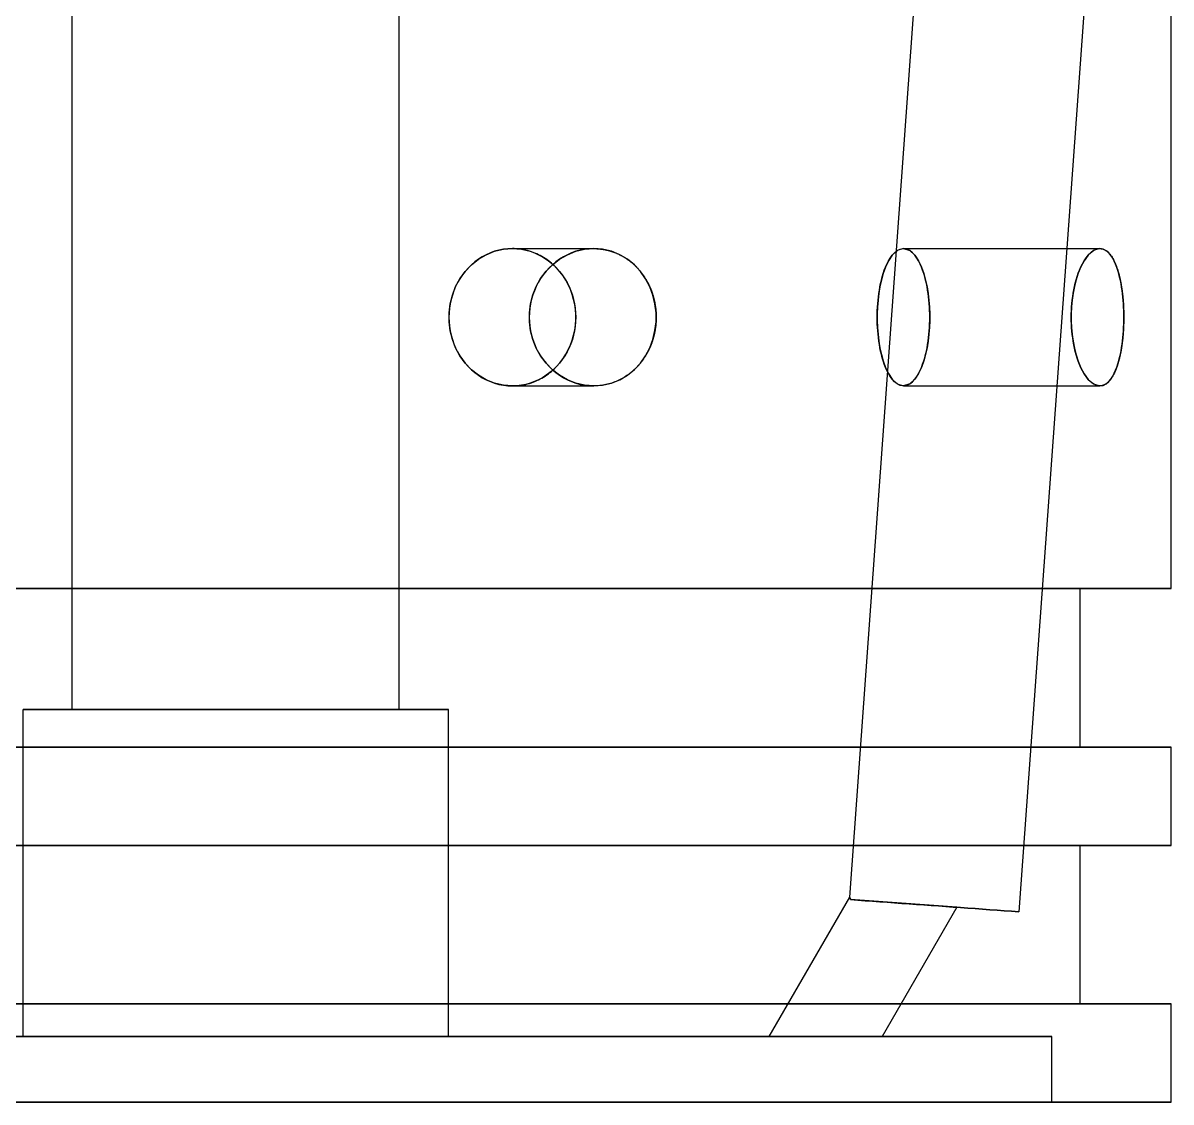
# Model space of a CAD drawing. Header units: millimetres. Extents: x 0 to 278, y -49 to 180.
# Drawn here: x 25.24 to 60.35, y 0 to 33 of the extents above; entities that cross this region are included whole.
import ezdxf

# ---------------------------------------------------------------- set-up
doc = ezdxf.new("R2010")
doc.units = ezdxf.units.MM
doc.layers.add('FRONT_HIDDEN', color=8, linetype='CONTINUOUS')
doc.layers.add('FRONT_VISIBLE', color=7, linetype='Continuous')

msp = doc.modelspace()

# ---------------------------------------------------------------- linework, layer by layer
at = {"layer": 'FRONT_HIDDEN'}
for points in [[(26.75, 12), (26.75, 66)], [(36.75, 12), (36.75, 66)], [(54.107, 56), (50.518, 6.269)], [(59.321, 56), (55.699, 5.818)], [(40.207, 26.1), (40.069, 26.095), (39.932, 26.079), (39.797, 26.052), (39.664, 26.016), (39.534, 25.969), (39.408, 25.913), (39.286, 25.848), (39.17, 25.774), (39.059, 25.692), (38.954, 25.603), (38.855, 25.506), (38.764, 25.403), (38.679, 25.294), (38.602, 25.179), (38.533, 25.06), (38.471, 24.937), (38.417, 24.81), (38.372, 24.679), (38.334, 24.547), (38.305, 24.412), (38.284, 24.275), (38.271, 24.138), (38.267, 24)], [(40.207, 21.9), (39.932, 21.921), (39.664, 21.984), (39.408, 22.087), (39.17, 22.226), (38.954, 22.397), (38.764, 22.597), (38.602, 22.821), (38.471, 23.063), (38.372, 23.321), (38.305, 23.588), (38.271, 23.862), (38.271, 24.138), (38.305, 24.412), (38.372, 24.679), (38.471, 24.937), (38.602, 25.179), (38.764, 25.403), (38.954, 25.603), (39.17, 25.774), (39.408, 25.913), (39.664, 26.016), (39.932, 26.079), (40.207, 26.1)], [(40.207, 26.1), (40.345, 26.095), (40.482, 26.079), (40.618, 26.052), (40.751, 26.016), (40.881, 25.969), (41.007, 25.913), (41.128, 25.848), (41.245, 25.774), (41.356, 25.692), (41.461, 25.603), (41.559, 25.506), (41.651, 25.403), (41.735, 25.294), (41.813, 25.179), (41.882, 25.06), (41.944, 24.937), (41.997, 24.81), (42.043, 24.679), (42.081, 24.547), (42.11, 24.412), (42.131, 24.275), (42.143, 24.138), (42.147, 24)], [(41.445, 25.617), (41.4, 25.656), (41.355, 25.693), (41.308, 25.729), (41.26, 25.764), (41.211, 25.797), (41.161, 25.829), (41.11, 25.859), (41.059, 25.887), (41.006, 25.914), (40.952, 25.939), (40.898, 25.962), (40.843, 25.984), (40.788, 26.004), (40.731, 26.022), (40.674, 26.038), (40.617, 26.053), (40.559, 26.065), (40.501, 26.076), (40.443, 26.084), (40.384, 26.091), (40.325, 26.096), (40.266, 26.099), (40.207, 26.1)], [(40.207, 26.1), (42.695, 26.1)], [(40.207, 26.1), (42.695, 26.1)], [(42.695, 21.9), (42.418, 21.921), (42.148, 21.984), (41.89, 22.087), (41.65, 22.225), (41.431, 22.396), (41.237, 22.594), (41.072, 22.817), (40.936, 23.059), (40.834, 23.317), (40.764, 23.586), (40.729, 23.861), (40.729, 24.139), (40.764, 24.414), (40.834, 24.683), (40.936, 24.941), (41.072, 25.183), (41.237, 25.406), (41.431, 25.604), (41.65, 25.775), (41.89, 25.913), (42.148, 26.016), (42.418, 26.079), (42.695, 26.1)], [(42.695, 26.1), (42.695, 26.1), (42.696, 26.1), (42.696, 26.1), (42.696, 26.1), (42.697, 26.1), (42.697, 26.1), (42.697, 26.1), (42.698, 26.1), (42.698, 26.1), (42.699, 26.1), (42.699, 26.1), (42.699, 26.1), (42.7, 26.1), (42.7, 26.1), (42.7, 26.1), (42.701, 26.1), (42.701, 26.1), (42.702, 26.1), (42.702, 26.1), (42.702, 26.1), (42.703, 26.1), (42.703, 26.1), (42.704, 26.1)], [(42.996, 26.074), (43.011, 26.072), (43.027, 26.069), (43.042, 26.066), (43.057, 26.063), (43.073, 26.06), (43.088, 26.056), (43.103, 26.053), (43.119, 26.049), (43.134, 26.045), (43.149, 26.041), (43.164, 26.037), (43.179, 26.033), (43.194, 26.029), (43.209, 26.024), (43.224, 26.02), (43.239, 26.015), (43.254, 26.01), (43.269, 26.005), (43.284, 26), (43.299, 25.995), (43.314, 25.989), (43.328, 25.984), (43.343, 25.978)], [(51.364, 24), (51.365, 24.104), (51.368, 24.208), (51.373, 24.312), (51.38, 24.416), (51.389, 24.52), (51.4, 24.624), (51.414, 24.727), (51.43, 24.83), (51.448, 24.932), (51.468, 25.034), (51.492, 25.136), (51.518, 25.237), (51.548, 25.337), (51.581, 25.435), (51.618, 25.532), (51.66, 25.628), (51.707, 25.721), (51.76, 25.81), (51.821, 25.895), (51.891, 25.972), (51.972, 26.037), (52.065, 26.083), (52.168, 26.1)], [(52.168, 26.1), (51.972, 26.037), (51.821, 25.895), (51.707, 25.721), (51.618, 25.532), (51.548, 25.337), (51.492, 25.136), (51.448, 24.932), (51.414, 24.727), (51.389, 24.52), (51.373, 24.312), (51.365, 24.104), (51.365, 23.896), (51.373, 23.688), (51.389, 23.48), (51.414, 23.273), (51.448, 23.068), (51.492, 22.864), (51.548, 22.663), (51.618, 22.468), (51.707, 22.279), (51.821, 22.105), (51.972, 21.963), (52.168, 21.9)], [(52.168, 26.1), (52.363, 26.037), (52.514, 25.895), (52.628, 25.721), (52.717, 25.532), (52.788, 25.337), (52.844, 25.136), (52.888, 24.932), (52.922, 24.727), (52.946, 24.52), (52.962, 24.312), (52.97, 24.104), (52.97, 23.896), (52.962, 23.688), (52.946, 23.48), (52.922, 23.273), (52.888, 23.068), (52.844, 22.864), (52.788, 22.663), (52.717, 22.468), (52.628, 22.279), (52.514, 22.105), (52.363, 21.963), (52.168, 21.9)], [(52.971, 24), (52.97, 24.104), (52.967, 24.208), (52.962, 24.312), (52.955, 24.416), (52.946, 24.52), (52.935, 24.624), (52.922, 24.727), (52.906, 24.83), (52.888, 24.932), (52.867, 25.034), (52.844, 25.136), (52.817, 25.237), (52.788, 25.337), (52.754, 25.435), (52.717, 25.532), (52.675, 25.628), (52.628, 25.721), (52.575, 25.81), (52.514, 25.895), (52.444, 25.972), (52.363, 26.037), (52.27, 26.083), (52.168, 26.1)], [(52.168, 26.1), (58.173, 26.1)], [(52.168, 26.1), (58.173, 26.1)], [(57.298, 24), (57.299, 24.105), (57.303, 24.211), (57.309, 24.316), (57.317, 24.421), (57.328, 24.526), (57.342, 24.631), (57.358, 24.735), (57.376, 24.839), (57.398, 24.942), (57.422, 25.044), (57.45, 25.146), (57.48, 25.247), (57.514, 25.347), (57.552, 25.445), (57.595, 25.542), (57.641, 25.636), (57.693, 25.728), (57.751, 25.816), (57.817, 25.899), (57.89, 25.974), (57.974, 26.038), (58.069, 26.083), (58.173, 26.1)], [(43.665, 25.814), (43.673, 25.809), (43.68, 25.804), (43.687, 25.8), (43.694, 25.795), (43.701, 25.79), (43.708, 25.785), (43.715, 25.781), (43.722, 25.776), (43.729, 25.771), (43.736, 25.766), (43.743, 25.761), (43.75, 25.756), (43.757, 25.751), (43.764, 25.746), (43.77, 25.741), (43.777, 25.736), (43.784, 25.731), (43.791, 25.726), (43.798, 25.72), (43.804, 25.715), (43.811, 25.71), (43.818, 25.705), (43.824, 25.699)], [(44.126, 25.399), (44.136, 25.385), (44.146, 25.372), (44.157, 25.359), (44.167, 25.346), (44.177, 25.332), (44.187, 25.319), (44.197, 25.305), (44.206, 25.291), (44.216, 25.277), (44.226, 25.264), (44.235, 25.25), (44.244, 25.236), (44.253, 25.222), (44.262, 25.207), (44.271, 25.193), (44.28, 25.179), (44.289, 25.165), (44.297, 25.15), (44.306, 25.136), (44.314, 25.121), (44.322, 25.106), (44.331, 25.092), (44.339, 25.077)], [(58.722, 25.435), (58.727, 25.418), (58.732, 25.402), (58.737, 25.386), (58.741, 25.369), (58.746, 25.353), (58.75, 25.336), (58.755, 25.32), (58.759, 25.303), (58.764, 25.287), (58.768, 25.27), (58.772, 25.254), (58.776, 25.237), (58.78, 25.22), (58.784, 25.204), (58.787, 25.187), (58.791, 25.17), (58.795, 25.154), (58.798, 25.137), (58.802, 25.12), (58.805, 25.104), (58.808, 25.087), (58.812, 25.07), (58.815, 25.053)], [(44.348, 25.059), (44.352, 25.051), (44.357, 25.042), (44.361, 25.034), (44.365, 25.026), (44.369, 25.018), (44.373, 25.009), (44.377, 25.001), (44.381, 24.993), (44.385, 24.985), (44.389, 24.976), (44.393, 24.968), (44.397, 24.959), (44.401, 24.951), (44.405, 24.943), (44.409, 24.934), (44.412, 24.926), (44.416, 24.917), (44.42, 24.909), (44.423, 24.9), (44.427, 24.892), (44.431, 24.883), (44.434, 24.875), (44.438, 24.866)], [(44.509, 24.662), (44.515, 24.641), (44.521, 24.621), (44.527, 24.601), (44.532, 24.58), (44.537, 24.56), (44.542, 24.539), (44.547, 24.519), (44.552, 24.498), (44.556, 24.477), (44.56, 24.456), (44.564, 24.436), (44.568, 24.415), (44.572, 24.394), (44.575, 24.373), (44.579, 24.352), (44.582, 24.331), (44.585, 24.31), (44.587, 24.289), (44.59, 24.268), (44.592, 24.247), (44.594, 24.226), (44.596, 24.205), (44.598, 24.184)], [(58.865, 24.716), (58.866, 24.71), (58.867, 24.705), (58.867, 24.7), (58.868, 24.695), (58.868, 24.69), (58.869, 24.685), (58.869, 24.68), (58.87, 24.675), (58.871, 24.67), (58.871, 24.665), (58.872, 24.66), (58.872, 24.654), (58.873, 24.649), (58.873, 24.644), (58.874, 24.639), (58.874, 24.634), (58.875, 24.629), (58.875, 24.624), (58.876, 24.619), (58.876, 24.614), (58.877, 24.609), (58.877, 24.604), (58.878, 24.598)], [(38.267, 24), (38.271, 23.862), (38.284, 23.725), (38.305, 23.588), (38.334, 23.453), (38.372, 23.321), (38.417, 23.19), (38.471, 23.063), (38.533, 22.94), (38.602, 22.821), (38.679, 22.706), (38.764, 22.597), (38.855, 22.494), (38.954, 22.397), (39.059, 22.308), (39.17, 22.226), (39.286, 22.152), (39.408, 22.087), (39.534, 22.031), (39.664, 21.984), (39.797, 21.948), (39.932, 21.921), (40.069, 21.905), (40.207, 21.9)], [(42.147, 24), (42.143, 23.862), (42.131, 23.725), (42.11, 23.588), (42.081, 23.453), (42.043, 23.321), (41.997, 23.19), (41.944, 23.063), (41.882, 22.94), (41.813, 22.821), (41.735, 22.706), (41.651, 22.597), (41.559, 22.494), (41.461, 22.397), (41.356, 22.308), (41.245, 22.226), (41.128, 22.152), (41.007, 22.087), (40.881, 22.031), (40.751, 21.984), (40.618, 21.948), (40.482, 21.921), (40.345, 21.905), (40.207, 21.9)], [(44.598, 24.18), (44.599, 24.172), (44.6, 24.164), (44.6, 24.156), (44.601, 24.149), (44.601, 24.141), (44.602, 24.133), (44.602, 24.125), (44.602, 24.117), (44.603, 24.11), (44.603, 24.102), (44.603, 24.094), (44.604, 24.086), (44.604, 24.078), (44.604, 24.07), (44.605, 24.063), (44.605, 24.055), (44.605, 24.047), (44.605, 24.039), (44.605, 24.031), (44.605, 24.023), (44.605, 24.016), (44.605, 24.008), (44.605, 24)], [(44.605, 24), (44.605, 23.993), (44.605, 23.986), (44.605, 23.979), (44.605, 23.972), (44.605, 23.965), (44.605, 23.958), (44.605, 23.951), (44.605, 23.944), (44.604, 23.937), (44.604, 23.929), (44.604, 23.922), (44.604, 23.915), (44.604, 23.908), (44.603, 23.901), (44.603, 23.894), (44.603, 23.887), (44.602, 23.88), (44.602, 23.873), (44.602, 23.866), (44.601, 23.859), (44.601, 23.852), (44.6, 23.845), (44.6, 23.838)], [(52.168, 21.9), (52.065, 21.917), (51.972, 21.963), (51.891, 22.028), (51.821, 22.105), (51.76, 22.19), (51.707, 22.279), (51.66, 22.372), (51.618, 22.468), (51.581, 22.565), (51.548, 22.663), (51.518, 22.763), (51.492, 22.864), (51.468, 22.966), (51.448, 23.068), (51.43, 23.17), (51.414, 23.273), (51.4, 23.376), (51.389, 23.48), (51.38, 23.584), (51.373, 23.688), (51.368, 23.792), (51.365, 23.896), (51.364, 24)], [(52.168, 21.9), (52.27, 21.917), (52.363, 21.963), (52.444, 22.028), (52.514, 22.105), (52.575, 22.19), (52.628, 22.279), (52.675, 22.372), (52.717, 22.468), (52.754, 22.565), (52.788, 22.663), (52.817, 22.763), (52.844, 22.864), (52.867, 22.966), (52.888, 23.068), (52.906, 23.17), (52.922, 23.273), (52.935, 23.376), (52.946, 23.48), (52.955, 23.584), (52.962, 23.688), (52.967, 23.792), (52.97, 23.896), (52.971, 24)], [(58.173, 21.9), (58.069, 21.917), (57.974, 21.962), (57.89, 22.026), (57.817, 22.101), (57.751, 22.184), (57.693, 22.272), (57.641, 22.364), (57.595, 22.458), (57.552, 22.555), (57.514, 22.653), (57.48, 22.753), (57.45, 22.854), (57.422, 22.956), (57.398, 23.058), (57.376, 23.161), (57.358, 23.265), (57.342, 23.369), (57.328, 23.474), (57.317, 23.579), (57.309, 23.684), (57.303, 23.789), (57.299, 23.895), (57.298, 24)], [(44.558, 23.531), (44.555, 23.518), (44.552, 23.504), (44.549, 23.49), (44.546, 23.476), (44.543, 23.463), (44.539, 23.449), (44.536, 23.435), (44.533, 23.421), (44.529, 23.408), (44.525, 23.394), (44.522, 23.38), (44.518, 23.367), (44.514, 23.353), (44.51, 23.34), (44.506, 23.326), (44.502, 23.313), (44.497, 23.299), (44.493, 23.286), (44.489, 23.272), (44.484, 23.259), (44.48, 23.246), (44.475, 23.232), (44.47, 23.219)], [(58.893, 23.592), (58.893, 23.592), (58.893, 23.591), (58.893, 23.591), (58.893, 23.591), (58.893, 23.591), (58.893, 23.591), (58.893, 23.59), (58.893, 23.59), (58.893, 23.59), (58.893, 23.59), (58.892, 23.59), (58.892, 23.589), (58.892, 23.589), (58.892, 23.589), (58.892, 23.589), (58.892, 23.588), (58.892, 23.588), (58.892, 23.588), (58.892, 23.588), (58.892, 23.588), (58.892, 23.587), (58.892, 23.587), (58.892, 23.587)], [(44.47, 23.217), (44.469, 23.217), (44.469, 23.216), (44.469, 23.215), (44.469, 23.215), (44.469, 23.214), (44.468, 23.214), (44.468, 23.213), (44.468, 23.213), (44.468, 23.212), (44.468, 23.211), (44.467, 23.211), (44.467, 23.21), (44.467, 23.21), (44.467, 23.209), (44.467, 23.209), (44.466, 23.208), (44.466, 23.207), (44.466, 23.207), (44.466, 23.206), (44.465, 23.206), (44.465, 23.205), (44.465, 23.205), (44.465, 23.204)], [(58.884, 23.474), (58.883, 23.458), (58.881, 23.442), (58.88, 23.427), (58.879, 23.411), (58.877, 23.395), (58.876, 23.38), (58.874, 23.364), (58.872, 23.348), (58.871, 23.333), (58.869, 23.317), (58.867, 23.301), (58.866, 23.286), (58.864, 23.27), (58.862, 23.255), (58.86, 23.239), (58.858, 23.223), (58.856, 23.208), (58.854, 23.192), (58.852, 23.177), (58.85, 23.161), (58.848, 23.145), (58.845, 23.13), (58.843, 23.114)], [(58.886, 23.494), (58.886, 23.494), (58.886, 23.493), (58.886, 23.493), (58.886, 23.493), (58.886, 23.493), (58.886, 23.493), (58.886, 23.492), (58.886, 23.492), (58.886, 23.492), (58.886, 23.492), (58.886, 23.492), (58.886, 23.491), (58.886, 23.491), (58.885, 23.491), (58.885, 23.491), (58.885, 23.491), (58.885, 23.49), (58.885, 23.49), (58.885, 23.49), (58.885, 23.49), (58.885, 23.49), (58.885, 23.489), (58.885, 23.489)], [(44.435, 23.128), (44.434, 23.124), (44.432, 23.12), (44.431, 23.117), (44.429, 23.113), (44.427, 23.109), (44.426, 23.105), (44.424, 23.101), (44.422, 23.097), (44.421, 23.093), (44.419, 23.09), (44.417, 23.086), (44.416, 23.082), (44.414, 23.078), (44.412, 23.074), (44.411, 23.07), (44.409, 23.067), (44.407, 23.063), (44.406, 23.059), (44.404, 23.055), (44.402, 23.051), (44.4, 23.047), (44.399, 23.044), (44.397, 23.04)], [(58.791, 22.828), (58.787, 22.81), (58.783, 22.792), (58.779, 22.774), (58.774, 22.757), (58.77, 22.739), (58.765, 22.721), (58.761, 22.703), (58.756, 22.685), (58.752, 22.668), (58.747, 22.65), (58.742, 22.632), (58.737, 22.615), (58.731, 22.597), (58.726, 22.579), (58.721, 22.562), (58.715, 22.544), (58.71, 22.527), (58.704, 22.509), (58.698, 22.492), (58.692, 22.475), (58.685, 22.458), (58.679, 22.44), (58.673, 22.423)], [(44.178, 22.669), (44.17, 22.658), (44.162, 22.648), (44.154, 22.637), (44.146, 22.627), (44.138, 22.617), (44.13, 22.606), (44.121, 22.596), (44.113, 22.586), (44.105, 22.576), (44.096, 22.566), (44.088, 22.556), (44.079, 22.546), (44.07, 22.536), (44.062, 22.526), (44.053, 22.516), (44.044, 22.507), (44.035, 22.497), (44.026, 22.487), (44.017, 22.478), (44.008, 22.468), (43.999, 22.459), (43.99, 22.45), (43.981, 22.44)], [(44.213, 22.718), (44.213, 22.718), (44.213, 22.718), (44.213, 22.718), (44.213, 22.718), (44.213, 22.718), (44.213, 22.718), (44.213, 22.718), (44.213, 22.718), (44.213, 22.718), (44.213, 22.718), (44.213, 22.718), (44.213, 22.718), (44.213, 22.718), (44.213, 22.718), (44.213, 22.718), (44.213, 22.718), (44.213, 22.718), (44.213, 22.718), (44.213, 22.718), (44.213, 22.718), (44.213, 22.718), (44.213, 22.718), (44.213, 22.718)], [(40.207, 21.9), (40.266, 21.901), (40.325, 21.904), (40.384, 21.909), (40.443, 21.916), (40.501, 21.924), (40.559, 21.935), (40.617, 21.947), (40.674, 21.962), (40.731, 21.978), (40.788, 21.996), (40.843, 22.016), (40.898, 22.038), (40.952, 22.061), (41.006, 22.086), (41.059, 22.113), (41.11, 22.141), (41.161, 22.171), (41.211, 22.203), (41.26, 22.236), (41.308, 22.271), (41.355, 22.307), (41.4, 22.344), (41.445, 22.383)], [(43.71, 22.216), (43.671, 22.19), (43.631, 22.165), (43.591, 22.141), (43.55, 22.118), (43.508, 22.096), (43.466, 22.075), (43.424, 22.056), (43.381, 22.037), (43.337, 22.02), (43.293, 22.003), (43.249, 21.988), (43.204, 21.974), (43.159, 21.961), (43.113, 21.95), (43.067, 21.939), (43.021, 21.93), (42.975, 21.922), (42.929, 21.915), (42.882, 21.91), (42.835, 21.906), (42.789, 21.902), (42.742, 21.901), (42.695, 21.9)], [(43.711, 22.217), (43.711, 22.217), (43.711, 22.217), (43.711, 22.217), (43.711, 22.217), (43.711, 22.217), (43.711, 22.217), (43.711, 22.217), (43.711, 22.217), (43.711, 22.217), (43.711, 22.217), (43.711, 22.217), (43.711, 22.217), (43.711, 22.217), (43.711, 22.217), (43.711, 22.217), (43.711, 22.217), (43.711, 22.217), (43.711, 22.217), (43.711, 22.217), (43.711, 22.217), (43.711, 22.217), (43.711, 22.217), (43.711, 22.217)], [(40.207, 21.9), (42.695, 21.9)], [(40.207, 21.9), (42.695, 21.9)], [(52.168, 21.9), (58.173, 21.9)], [(52.168, 21.9), (58.173, 21.9)], [(58.315, 21.934), (58.309, 21.931), (58.303, 21.929), (58.297, 21.926), (58.291, 21.924), (58.285, 21.921), (58.279, 21.919), (58.273, 21.917), (58.267, 21.915), (58.261, 21.913), (58.255, 21.911), (58.249, 21.91), (58.243, 21.908), (58.236, 21.907), (58.23, 21.905), (58.224, 21.904), (58.218, 21.903), (58.211, 21.902), (58.205, 21.902), (58.198, 21.901), (58.192, 21.901), (58.186, 21.9), (58.179, 21.9), (58.173, 21.9)], [(58.506, 22.105), (58.502, 22.1), (58.499, 22.096), (58.496, 22.091), (58.492, 22.087), (58.489, 22.083), (58.486, 22.078), (58.482, 22.074), (58.479, 22.07), (58.475, 22.066), (58.471, 22.061), (58.468, 22.057), (58.464, 22.053), (58.461, 22.049), (58.457, 22.045), (58.453, 22.041), (58.449, 22.037), (58.446, 22.033), (58.442, 22.029), (58.438, 22.025), (58.434, 22.021), (58.43, 22.017), (58.426, 22.014), (58.422, 22.01)], [(60.35, 15.7), (57.863, 15.7), (55.376, 15.7), (52.889, 15.7), (50.402, 15.7), (47.915, 15.7), (45.428, 15.7), (42.941, 15.7), (40.454, 15.7), (37.967, 15.7), (35.48, 15.7), (32.993, 15.7), (30.507, 15.7), (28.02, 15.7), (25.533, 15.7), (23.046, 15.7), (20.559, 15.7), (18.072, 15.7), (15.585, 15.7), (13.098, 15.7), (10.611, 15.7), (8.124, 15.7), (5.637, 15.7), (3.15, 15.7)], [(57.575, 15.7), (55.329, 15.7), (53.084, 15.7), (50.838, 15.7), (48.592, 15.7), (46.347, 15.7), (44.101, 15.7), (41.855, 15.7), (39.61, 15.7), (37.364, 15.7), (35.118, 15.7), (32.873, 15.7), (30.627, 15.7), (28.382, 15.7), (26.136, 15.7), (23.89, 15.7), (21.645, 15.7), (19.399, 15.7), (17.153, 15.7), (14.908, 15.7), (12.662, 15.7), (10.416, 15.7), (8.171, 15.7), (5.925, 15.7)], [(5.925, 15.7), (8.171, 15.7), (10.416, 15.7), (12.662, 15.7), (14.908, 15.7), (17.153, 15.7), (19.399, 15.7), (21.645, 15.7), (23.89, 15.7), (26.136, 15.7), (28.382, 15.7), (30.627, 15.7), (32.873, 15.7), (35.118, 15.7), (37.364, 15.7), (39.61, 15.7), (41.855, 15.7), (44.101, 15.7), (46.347, 15.7), (48.592, 15.7), (50.838, 15.7), (53.084, 15.7), (55.329, 15.7), (57.575, 15.7)], [(38.25, 12), (37.685, 12), (37.12, 12), (36.554, 12), (35.989, 12), (35.424, 12), (34.859, 12), (34.293, 12), (33.728, 12), (33.163, 12), (32.598, 12), (32.033, 12), (31.467, 12), (30.902, 12), (30.337, 12), (29.772, 12), (29.207, 12), (28.641, 12), (28.076, 12), (27.511, 12), (26.946, 12), (26.38, 12), (25.815, 12), (25.25, 12)], [(25.25, 12), (25.815, 12), (26.38, 12), (26.946, 12), (27.511, 12), (28.076, 12), (28.641, 12), (29.207, 12), (29.772, 12), (30.337, 12), (30.902, 12), (31.467, 12), (32.033, 12), (32.598, 12), (33.163, 12), (33.728, 12), (34.293, 12), (34.859, 12), (35.424, 12), (35.989, 12), (36.554, 12), (37.12, 12), (37.685, 12), (38.25, 12)], [(25.25, 2), (25.25, 12)], [(36.75, 12), (36.315, 12), (35.88, 12), (35.446, 12), (35.011, 12), (34.576, 12), (34.141, 12), (33.707, 12), (33.272, 12), (32.837, 12), (32.402, 12), (31.967, 12), (31.533, 12), (31.098, 12), (30.663, 12), (30.228, 12), (29.793, 12), (29.359, 12), (28.924, 12), (28.489, 12), (28.054, 12), (27.62, 12), (27.185, 12), (26.75, 12)], [(26.75, 12), (27.185, 12), (27.62, 12), (28.054, 12), (28.489, 12), (28.924, 12), (29.359, 12), (29.793, 12), (30.228, 12), (30.663, 12), (31.098, 12), (31.533, 12), (31.967, 12), (32.402, 12), (32.837, 12), (33.272, 12), (33.707, 12), (34.141, 12), (34.576, 12), (35.011, 12), (35.446, 12), (35.88, 12), (36.315, 12), (36.75, 12)], [(38.25, 2), (38.25, 12)], [(60.35, 10.85), (57.863, 10.85), (55.376, 10.85), (52.889, 10.85), (50.402, 10.85), (47.915, 10.85), (45.428, 10.85), (42.941, 10.85), (40.454, 10.85), (37.967, 10.85), (35.48, 10.85), (32.993, 10.85), (30.507, 10.85), (28.02, 10.85), (25.533, 10.85), (23.046, 10.85), (20.559, 10.85), (18.072, 10.85), (15.585, 10.85), (13.098, 10.85), (10.611, 10.85), (8.124, 10.85), (5.637, 10.85), (3.15, 10.85)], [(57.575, 10.85), (55.329, 10.85), (53.084, 10.85), (50.838, 10.85), (48.592, 10.85), (46.347, 10.85), (44.101, 10.85), (41.855, 10.85), (39.61, 10.85), (37.364, 10.85), (35.118, 10.85), (32.873, 10.85), (30.627, 10.85), (28.382, 10.85), (26.136, 10.85), (23.89, 10.85), (21.645, 10.85), (19.399, 10.85), (17.153, 10.85), (14.908, 10.85), (12.662, 10.85), (10.416, 10.85), (8.171, 10.85), (5.925, 10.85)], [(5.925, 10.85), (8.171, 10.85), (10.416, 10.85), (12.662, 10.85), (14.908, 10.85), (17.153, 10.85), (19.399, 10.85), (21.645, 10.85), (23.89, 10.85), (26.136, 10.85), (28.382, 10.85), (30.627, 10.85), (32.873, 10.85), (35.118, 10.85), (37.364, 10.85), (39.61, 10.85), (41.855, 10.85), (44.101, 10.85), (46.347, 10.85), (48.592, 10.85), (50.838, 10.85), (53.084, 10.85), (55.329, 10.85), (57.575, 10.85)], [(60.35, 7.85), (57.863, 7.85), (55.376, 7.85), (52.889, 7.85), (50.402, 7.85), (47.915, 7.85), (45.428, 7.85), (42.941, 7.85), (40.454, 7.85), (37.967, 7.85), (35.48, 7.85), (32.993, 7.85), (30.507, 7.85), (28.02, 7.85), (25.533, 7.85), (23.046, 7.85), (20.559, 7.85), (18.072, 7.85), (15.585, 7.85), (13.098, 7.85), (10.611, 7.85), (8.124, 7.85), (5.637, 7.85), (3.15, 7.85)], [(57.575, 7.85), (55.329, 7.85), (53.084, 7.85), (50.838, 7.85), (48.592, 7.85), (46.347, 7.85), (44.101, 7.85), (41.855, 7.85), (39.61, 7.85), (37.364, 7.85), (35.118, 7.85), (32.873, 7.85), (30.627, 7.85), (28.382, 7.85), (26.136, 7.85), (23.89, 7.85), (21.645, 7.85), (19.399, 7.85), (17.153, 7.85), (14.908, 7.85), (12.662, 7.85), (10.416, 7.85), (8.171, 7.85), (5.925, 7.85)], [(5.925, 7.85), (8.171, 7.85), (10.416, 7.85), (12.662, 7.85), (14.908, 7.85), (17.153, 7.85), (19.399, 7.85), (21.645, 7.85), (23.89, 7.85), (26.136, 7.85), (28.382, 7.85), (30.627, 7.85), (32.873, 7.85), (35.118, 7.85), (37.364, 7.85), (39.61, 7.85), (41.855, 7.85), (44.101, 7.85), (46.347, 7.85), (48.592, 7.85), (50.838, 7.85), (53.084, 7.85), (55.329, 7.85), (57.575, 7.85)], [(50.518, 6.269), (48.054, 2)], [(50.551, 6.19), (50.55, 6.193), (50.549, 6.196), (50.547, 6.2), (50.546, 6.203), (50.544, 6.207), (50.543, 6.21), (50.542, 6.214), (50.54, 6.217), (50.539, 6.221), (50.537, 6.224), (50.536, 6.227), (50.534, 6.231), (50.533, 6.234), (50.531, 6.238), (50.53, 6.241), (50.529, 6.245), (50.527, 6.248), (50.526, 6.251), (50.524, 6.255), (50.523, 6.258), (50.521, 6.262), (50.52, 6.265), (50.518, 6.269)], [(50.518, 6.269), (50.52, 6.265), (50.521, 6.262), (50.523, 6.258), (50.524, 6.255), (50.526, 6.251), (50.527, 6.248), (50.529, 6.245), (50.53, 6.241), (50.531, 6.238), (50.533, 6.234), (50.534, 6.231), (50.536, 6.227), (50.537, 6.224), (50.539, 6.221), (50.54, 6.217), (50.542, 6.214), (50.543, 6.21), (50.544, 6.207), (50.546, 6.203), (50.547, 6.2), (50.549, 6.196), (50.55, 6.193), (50.551, 6.19)], [(50.551, 6.19), (50.693, 6.179), (50.834, 6.169), (50.975, 6.159), (51.117, 6.149), (51.258, 6.139), (51.399, 6.128), (51.541, 6.118), (51.682, 6.108), (51.823, 6.098), (51.964, 6.088), (52.106, 6.077), (52.247, 6.067), (52.388, 6.057), (52.53, 6.047), (52.671, 6.037), (52.812, 6.026), (52.954, 6.016), (53.095, 6.006), (53.236, 5.996), (53.377, 5.986), (53.519, 5.975), (53.66, 5.965), (53.801, 5.955)], [(53.801, 5.955), (53.66, 5.965), (53.519, 5.975), (53.377, 5.986), (53.236, 5.996), (53.095, 6.006), (52.954, 6.016), (52.812, 6.026), (52.671, 6.037), (52.53, 6.047), (52.388, 6.057), (52.247, 6.067), (52.106, 6.077), (51.964, 6.088), (51.823, 6.098), (51.682, 6.108), (51.541, 6.118), (51.399, 6.128), (51.258, 6.139), (51.117, 6.149), (50.975, 6.159), (50.834, 6.169), (50.693, 6.179), (50.551, 6.19)], [(50.551, 6.19), (50.775, 6.173), (50.999, 6.157), (51.223, 6.141), (51.447, 6.125), (51.671, 6.109), (51.894, 6.093), (52.118, 6.076), (52.342, 6.06), (52.566, 6.044), (52.79, 6.028), (53.013, 6.012), (53.237, 5.996), (53.461, 5.98), (53.685, 5.963), (53.909, 5.947), (54.133, 5.931), (54.356, 5.915), (54.58, 5.899), (54.804, 5.883), (55.028, 5.867), (55.252, 5.85), (55.475, 5.834), (55.699, 5.818)], [(55.699, 5.818), (55.475, 5.834), (55.252, 5.85), (55.028, 5.867), (54.804, 5.883), (54.58, 5.899), (54.356, 5.915), (54.133, 5.931), (53.909, 5.947), (53.685, 5.963), (53.461, 5.98), (53.237, 5.996), (53.013, 6.012), (52.79, 6.028), (52.566, 6.044), (52.342, 6.06), (52.118, 6.076), (51.894, 6.093), (51.671, 6.109), (51.447, 6.125), (51.223, 6.141), (50.999, 6.157), (50.775, 6.173), (50.551, 6.19)], [(53.801, 5.955), (51.518, 2)], [(60.35, 3), (57.863, 3), (55.376, 3), (52.889, 3), (50.402, 3), (47.915, 3), (45.428, 3), (42.941, 3), (40.454, 3), (37.967, 3), (35.48, 3), (32.993, 3), (30.507, 3), (28.02, 3), (25.533, 3), (23.046, 3), (20.559, 3), (18.072, 3), (15.585, 3), (13.098, 3), (10.611, 3), (8.124, 3), (5.637, 3), (3.15, 3)], [(57.575, 3), (55.329, 3), (53.084, 3), (50.838, 3), (48.592, 3), (46.347, 3), (44.101, 3), (41.855, 3), (39.61, 3), (37.364, 3), (35.118, 3), (32.873, 3), (30.627, 3), (28.382, 3), (26.136, 3), (23.89, 3), (21.645, 3), (19.399, 3), (17.153, 3), (14.908, 3), (12.662, 3), (10.416, 3), (8.171, 3), (5.925, 3)], [(5.925, 3), (8.171, 3), (10.416, 3), (12.662, 3), (14.908, 3), (17.153, 3), (19.399, 3), (21.645, 3), (23.89, 3), (26.136, 3), (28.382, 3), (30.627, 3), (32.873, 3), (35.118, 3), (37.364, 3), (39.61, 3), (41.855, 3), (44.101, 3), (46.347, 3), (48.592, 3), (50.838, 3), (53.084, 3), (55.329, 3), (57.575, 3)], [(56.7, 2), (54.53, 2), (52.361, 2), (50.191, 2), (48.022, 2), (45.852, 2), (43.683, 2), (41.513, 2), (39.343, 2), (37.174, 2), (35.004, 2), (32.835, 2), (30.665, 2), (28.496, 2), (26.326, 2), (24.157, 2), (21.987, 2), (19.817, 2), (17.648, 2), (15.478, 2), (13.309, 2), (11.139, 2), (8.97, 2), (6.8, 2)], [(6.8, 2), (8.97, 2), (11.139, 2), (13.309, 2), (15.478, 2), (17.648, 2), (19.817, 2), (21.987, 2), (24.157, 2), (26.326, 2), (28.496, 2), (30.665, 2), (32.835, 2), (35.004, 2), (37.174, 2), (39.343, 2), (41.513, 2), (43.683, 2), (45.852, 2), (48.022, 2), (50.191, 2), (52.361, 2), (54.53, 2), (56.7, 2)], [(38.25, 2), (37.685, 2), (37.12, 2), (36.554, 2), (35.989, 2), (35.424, 2), (34.859, 2), (34.293, 2), (33.728, 2), (33.163, 2), (32.598, 2), (32.033, 2), (31.467, 2), (30.902, 2), (30.337, 2), (29.772, 2), (29.207, 2), (28.641, 2), (28.076, 2), (27.511, 2), (26.946, 2), (26.38, 2), (25.815, 2), (25.25, 2)], [(25.25, 2), (25.815, 2), (26.38, 2), (26.946, 2), (27.511, 2), (28.076, 2), (28.641, 2), (29.207, 2), (29.772, 2), (30.337, 2), (30.902, 2), (31.467, 2), (32.033, 2), (32.598, 2), (33.163, 2), (33.728, 2), (34.293, 2), (34.859, 2), (35.424, 2), (35.989, 2), (36.554, 2), (37.12, 2), (37.685, 2), (38.25, 2)], [(48.054, 2), (48.204, 2), (48.355, 2), (48.506, 2), (48.656, 2), (48.807, 2), (48.958, 2), (49.108, 2), (49.259, 2), (49.409, 2), (49.56, 2), (49.711, 2), (49.861, 2), (50.012, 2), (50.162, 2), (50.313, 2), (50.464, 2), (50.614, 2), (50.765, 2), (50.915, 2), (51.066, 2), (51.217, 2), (51.367, 2), (51.518, 2)], [(51.518, 2), (51.367, 2), (51.217, 2), (51.066, 2), (50.915, 2), (50.765, 2), (50.614, 2), (50.464, 2), (50.313, 2), (50.162, 2), (50.012, 2), (49.861, 2), (49.711, 2), (49.56, 2), (49.409, 2), (49.259, 2), (49.108, 2), (48.958, 2), (48.807, 2), (48.656, 2), (48.506, 2), (48.355, 2), (48.204, 2), (48.054, 2)], [(56.7, 0), (56.7, 2)], [(60.35, 0), (57.863, 0), (55.376, 0), (52.889, 0), (50.402, 0), (47.915, 0), (45.428, 0), (42.941, 0), (40.454, 0), (37.967, 0), (35.48, 0), (32.993, 0), (30.507, 0), (28.02, 0), (25.533, 0), (23.046, 0), (20.559, 0), (18.072, 0), (15.585, 0), (13.098, 0), (10.611, 0), (8.124, 0), (5.637, 0), (3.15, 0)], [(56.7, 0), (54.53, 0), (52.361, 0), (50.191, 0), (48.022, 0), (45.852, 0), (43.683, 0), (41.513, 0), (39.343, 0), (37.174, 0), (35.004, 0), (32.835, 0), (30.665, 0), (28.496, 0), (26.326, 0), (24.157, 0), (21.987, 0), (19.817, 0), (17.648, 0), (15.478, 0), (13.309, 0), (11.139, 0), (8.97, 0), (6.8, 0)], [(6.8, 0), (8.97, 0), (11.139, 0), (13.309, 0), (15.478, 0), (17.648, 0), (19.817, 0), (21.987, 0), (24.157, 0), (26.326, 0), (28.496, 0), (30.665, 0), (32.835, 0), (35.004, 0), (37.174, 0), (39.343, 0), (41.513, 0), (43.683, 0), (45.852, 0), (48.022, 0), (50.191, 0), (52.361, 0), (54.53, 0), (56.7, 0)]]:
    msp.add_lwpolyline(points, dxfattribs=at)
at = {"layer": 'FRONT_VISIBLE'}
for points in [[(60.35, 15.7), (60.35, 38)], [(42.695, 26.1), (42.556, 26.095), (42.418, 26.079), (42.282, 26.052), (42.148, 26.016), (42.017, 25.969), (41.89, 25.913), (41.767, 25.848), (41.65, 25.775), (41.537, 25.694), (41.431, 25.604), (41.331, 25.508), (41.237, 25.406), (41.151, 25.297), (41.072, 25.183), (41, 25.064), (40.936, 24.941), (40.881, 24.813), (40.834, 24.683), (40.795, 24.55), (40.764, 24.414), (40.743, 24.277), (40.729, 24.139), (40.725, 24)], [(42.695, 21.9), (42.968, 21.921), (43.235, 21.984), (43.489, 22.086), (43.725, 22.226), (43.938, 22.399), (44.124, 22.6), (44.282, 22.824), (44.409, 23.067), (44.505, 23.324), (44.569, 23.591), (44.601, 23.863), (44.601, 24.137), (44.569, 24.409), (44.505, 24.676), (44.409, 24.933), (44.282, 25.176), (44.124, 25.4), (43.938, 25.601), (43.725, 25.774), (43.489, 25.914), (43.235, 26.016), (42.968, 26.079), (42.695, 26.1)], [(42.704, 26.1), (42.716, 26.1), (42.729, 26.1), (42.742, 26.099), (42.755, 26.099), (42.767, 26.099), (42.78, 26.098), (42.793, 26.097), (42.806, 26.097), (42.818, 26.096), (42.831, 26.095), (42.844, 26.094), (42.856, 26.093), (42.869, 26.091), (42.882, 26.09), (42.895, 26.089), (42.907, 26.087), (42.92, 26.086), (42.933, 26.084), (42.945, 26.082), (42.958, 26.081), (42.97, 26.079), (42.983, 26.077), (42.996, 26.074)], [(58.173, 26.1), (57.974, 26.038), (57.817, 25.899), (57.693, 25.728), (57.595, 25.542), (57.514, 25.347), (57.45, 25.146), (57.398, 24.942), (57.358, 24.735), (57.328, 24.526), (57.309, 24.316), (57.299, 24.105), (57.299, 23.895), (57.309, 23.684), (57.328, 23.474), (57.358, 23.265), (57.398, 23.058), (57.45, 22.854), (57.514, 22.653), (57.595, 22.458), (57.693, 22.272), (57.817, 22.101), (57.974, 21.962), (58.173, 21.9)], [(58.173, 26.1), (58.213, 26.097), (58.252, 26.09), (58.29, 26.077), (58.326, 26.06), (58.36, 26.04), (58.392, 26.016), (58.422, 25.99), (58.45, 25.962), (58.477, 25.932), (58.502, 25.901), (58.525, 25.869), (58.547, 25.835), (58.567, 25.801), (58.587, 25.766), (58.605, 25.731), (58.622, 25.695), (58.639, 25.659), (58.655, 25.622), (58.669, 25.585), (58.683, 25.548), (58.697, 25.51), (58.71, 25.473), (58.722, 25.435)], [(58.905, 24), (58.904, 24.103), (58.902, 24.206), (58.898, 24.309), (58.892, 24.412), (58.885, 24.514), (58.876, 24.617), (58.865, 24.719), (58.852, 24.821), (58.837, 24.923), (58.82, 25.025), (58.801, 25.126), (58.778, 25.226), (58.753, 25.326), (58.725, 25.425), (58.692, 25.523), (58.656, 25.619), (58.614, 25.713), (58.566, 25.804), (58.509, 25.89), (58.443, 25.969), (58.365, 26.036), (58.274, 26.083), (58.173, 26.1)], [(58.173, 26.1), (58.173, 26.1)], [(43.343, 25.978), (43.358, 25.972), (43.372, 25.966), (43.387, 25.96), (43.401, 25.954), (43.416, 25.948), (43.43, 25.941), (43.444, 25.935), (43.459, 25.928), (43.473, 25.921), (43.487, 25.914), (43.501, 25.907), (43.515, 25.9), (43.529, 25.893), (43.543, 25.886), (43.557, 25.878), (43.571, 25.87), (43.585, 25.863), (43.598, 25.855), (43.612, 25.847), (43.625, 25.839), (43.639, 25.83), (43.652, 25.822), (43.665, 25.814)], [(43.824, 25.699), (43.839, 25.688), (43.853, 25.676), (43.867, 25.664), (43.881, 25.652), (43.895, 25.64), (43.909, 25.627), (43.923, 25.615), (43.937, 25.602), (43.95, 25.59), (43.963, 25.577), (43.977, 25.564), (43.99, 25.551), (44.003, 25.537), (44.016, 25.524), (44.028, 25.511), (44.041, 25.497), (44.053, 25.483), (44.066, 25.469), (44.078, 25.455), (44.09, 25.441), (44.102, 25.427), (44.114, 25.413), (44.126, 25.399)], [(41.445, 22.383), (41.558, 22.493), (41.663, 22.611), (41.758, 22.737), (41.843, 22.87), (41.918, 23.009), (41.983, 23.153), (42.037, 23.301), (42.08, 23.453), (42.113, 23.607), (42.135, 23.764), (42.146, 23.921), (42.146, 24.079), (42.135, 24.236), (42.113, 24.393), (42.08, 24.547), (42.037, 24.699), (41.983, 24.847), (41.918, 24.991), (41.843, 25.13), (41.758, 25.263), (41.663, 25.389), (41.558, 25.507), (41.445, 25.617)], [(44.339, 25.077), (44.339, 25.076), (44.339, 25.075), (44.34, 25.075), (44.34, 25.074), (44.341, 25.073), (44.341, 25.072), (44.342, 25.071), (44.342, 25.071), (44.342, 25.07), (44.343, 25.069), (44.343, 25.068), (44.344, 25.068), (44.344, 25.067), (44.344, 25.066), (44.345, 25.065), (44.345, 25.064), (44.346, 25.064), (44.346, 25.063), (44.347, 25.062), (44.347, 25.061), (44.347, 25.06), (44.348, 25.06), (44.348, 25.059)], [(58.815, 25.053), (58.818, 25.039), (58.82, 25.024), (58.823, 25.009), (58.825, 24.995), (58.828, 24.98), (58.83, 24.965), (58.833, 24.951), (58.835, 24.936), (58.838, 24.922), (58.84, 24.907), (58.842, 24.892), (58.844, 24.877), (58.846, 24.863), (58.848, 24.848), (58.851, 24.833), (58.853, 24.819), (58.855, 24.804), (58.856, 24.789), (58.858, 24.774), (58.86, 24.76), (58.862, 24.745), (58.864, 24.73), (58.865, 24.716)], [(44.438, 24.866), (44.441, 24.858), (44.445, 24.849), (44.448, 24.84), (44.451, 24.831), (44.455, 24.823), (44.458, 24.814), (44.462, 24.805), (44.465, 24.796), (44.468, 24.787), (44.471, 24.778), (44.474, 24.769), (44.478, 24.76), (44.481, 24.752), (44.484, 24.743), (44.487, 24.734), (44.49, 24.725), (44.493, 24.716), (44.496, 24.707), (44.498, 24.698), (44.501, 24.689), (44.504, 24.68), (44.507, 24.671), (44.509, 24.662)], [(58.878, 24.598), (58.882, 24.555), (58.885, 24.511), (58.889, 24.467), (58.892, 24.424), (58.894, 24.38), (58.897, 24.336), (58.899, 24.292), (58.901, 24.249), (58.902, 24.205), (58.903, 24.161), (58.904, 24.117), (58.905, 24.074), (58.905, 24.03), (58.905, 23.986), (58.905, 23.942), (58.904, 23.898), (58.904, 23.854), (58.903, 23.811), (58.901, 23.767), (58.899, 23.723), (58.898, 23.679), (58.895, 23.636), (58.893, 23.592)], [(40.725, 24), (40.729, 23.861), (40.743, 23.723), (40.764, 23.586), (40.795, 23.45), (40.834, 23.317), (40.881, 23.187), (40.936, 23.059), (41, 22.936), (41.072, 22.817), (41.151, 22.703), (41.237, 22.594), (41.331, 22.492), (41.431, 22.396), (41.537, 22.306), (41.65, 22.225), (41.767, 22.152), (41.89, 22.087), (42.017, 22.031), (42.148, 21.984), (42.282, 21.948), (42.418, 21.921), (42.556, 21.905), (42.695, 21.9)], [(44.598, 24.184), (44.598, 24.184), (44.598, 24.184), (44.598, 24.184), (44.598, 24.183), (44.598, 24.183), (44.598, 24.183), (44.598, 24.183), (44.598, 24.183), (44.598, 24.183), (44.598, 24.182), (44.598, 24.182), (44.598, 24.182), (44.598, 24.182), (44.598, 24.182), (44.598, 24.181), (44.598, 24.181), (44.598, 24.181), (44.598, 24.181), (44.598, 24.181), (44.598, 24.18), (44.598, 24.18), (44.598, 24.18), (44.598, 24.18)], [(58.173, 21.9), (58.274, 21.917), (58.365, 21.964), (58.443, 22.031), (58.509, 22.11), (58.566, 22.196), (58.614, 22.287), (58.656, 22.381), (58.692, 22.477), (58.725, 22.575), (58.753, 22.674), (58.778, 22.774), (58.801, 22.874), (58.82, 22.975), (58.837, 23.077), (58.852, 23.179), (58.865, 23.281), (58.876, 23.383), (58.885, 23.486), (58.892, 23.588), (58.898, 23.691), (58.902, 23.794), (58.904, 23.897), (58.905, 24)], [(44.6, 23.838), (44.599, 23.824), (44.598, 23.811), (44.597, 23.798), (44.595, 23.784), (44.594, 23.771), (44.593, 23.757), (44.591, 23.744), (44.59, 23.731), (44.588, 23.717), (44.587, 23.704), (44.585, 23.691), (44.583, 23.677), (44.581, 23.664), (44.579, 23.651), (44.577, 23.637), (44.575, 23.624), (44.573, 23.611), (44.57, 23.598), (44.568, 23.584), (44.566, 23.571), (44.563, 23.558), (44.561, 23.545), (44.558, 23.531)], [(58.892, 23.587), (58.892, 23.583), (58.892, 23.579), (58.892, 23.575), (58.891, 23.571), (58.891, 23.567), (58.891, 23.563), (58.89, 23.559), (58.89, 23.555), (58.89, 23.551), (58.89, 23.546), (58.889, 23.542), (58.889, 23.538), (58.889, 23.534), (58.888, 23.53), (58.888, 23.526), (58.888, 23.522), (58.888, 23.518), (58.887, 23.514), (58.887, 23.51), (58.887, 23.506), (58.886, 23.502), (58.886, 23.498), (58.886, 23.494)], [(44.465, 23.204), (44.464, 23.201), (44.462, 23.197), (44.461, 23.194), (44.46, 23.191), (44.459, 23.187), (44.457, 23.184), (44.456, 23.181), (44.455, 23.178), (44.454, 23.174), (44.452, 23.171), (44.451, 23.168), (44.45, 23.164), (44.449, 23.161), (44.447, 23.158), (44.446, 23.155), (44.445, 23.151), (44.443, 23.148), (44.442, 23.145), (44.441, 23.141), (44.439, 23.138), (44.438, 23.135), (44.437, 23.132), (44.435, 23.128)], [(44.47, 23.219), (44.47, 23.219), (44.47, 23.219), (44.47, 23.219), (44.47, 23.219), (44.47, 23.219), (44.47, 23.219), (44.47, 23.218), (44.47, 23.218), (44.47, 23.218), (44.47, 23.218), (44.47, 23.218), (44.47, 23.218), (44.47, 23.218), (44.47, 23.218), (44.47, 23.218), (44.47, 23.218), (44.47, 23.218), (44.47, 23.218), (44.47, 23.218), (44.47, 23.217), (44.47, 23.217), (44.47, 23.217), (44.47, 23.217)], [(58.885, 23.489), (58.885, 23.489), (58.885, 23.488), (58.885, 23.487), (58.885, 23.486), (58.885, 23.486), (58.885, 23.485), (58.885, 23.484), (58.885, 23.484), (58.885, 23.483), (58.885, 23.482), (58.885, 23.482), (58.885, 23.481), (58.885, 23.48), (58.885, 23.48), (58.885, 23.479), (58.884, 23.478), (58.884, 23.478), (58.884, 23.477), (58.884, 23.476), (58.884, 23.476), (58.884, 23.475), (58.884, 23.474), (58.884, 23.474)], [(44.397, 23.04), (44.39, 23.025), (44.383, 23.011), (44.376, 22.996), (44.369, 22.982), (44.362, 22.967), (44.354, 22.953), (44.347, 22.939), (44.339, 22.924), (44.332, 22.91), (44.324, 22.896), (44.316, 22.882), (44.308, 22.868), (44.3, 22.854), (44.292, 22.84), (44.283, 22.826), (44.275, 22.813), (44.266, 22.799), (44.258, 22.785), (44.249, 22.772), (44.24, 22.758), (44.231, 22.745), (44.222, 22.732), (44.213, 22.718)], [(58.843, 23.114), (58.841, 23.102), (58.839, 23.089), (58.837, 23.077), (58.835, 23.064), (58.833, 23.052), (58.831, 23.039), (58.829, 23.027), (58.827, 23.014), (58.825, 23.002), (58.823, 22.989), (58.82, 22.977), (58.818, 22.965), (58.816, 22.952), (58.814, 22.94), (58.811, 22.927), (58.809, 22.915), (58.806, 22.902), (58.804, 22.89), (58.801, 22.878), (58.799, 22.865), (58.796, 22.853), (58.793, 22.841), (58.791, 22.828)], [(44.213, 22.718), (44.211, 22.716), (44.21, 22.713), (44.208, 22.711), (44.207, 22.709), (44.205, 22.707), (44.204, 22.705), (44.202, 22.703), (44.201, 22.701), (44.199, 22.698), (44.198, 22.696), (44.196, 22.694), (44.195, 22.692), (44.193, 22.69), (44.192, 22.688), (44.19, 22.686), (44.188, 22.684), (44.187, 22.681), (44.185, 22.679), (44.184, 22.677), (44.182, 22.675), (44.181, 22.673), (44.179, 22.671), (44.178, 22.669)], [(43.711, 22.217), (43.711, 22.216), (43.711, 22.216), (43.711, 22.216), (43.711, 22.216), (43.711, 22.216), (43.711, 22.216), (43.711, 22.216), (43.711, 22.216), (43.711, 22.216), (43.71, 22.216), (43.71, 22.216), (43.71, 22.216), (43.71, 22.216), (43.71, 22.216), (43.71, 22.216), (43.71, 22.216), (43.71, 22.216), (43.71, 22.216), (43.71, 22.216), (43.71, 22.216), (43.71, 22.216), (43.71, 22.216), (43.71, 22.216)], [(43.981, 22.44), (43.97, 22.43), (43.959, 22.419), (43.948, 22.408), (43.937, 22.398), (43.926, 22.388), (43.914, 22.377), (43.903, 22.367), (43.892, 22.357), (43.88, 22.347), (43.869, 22.337), (43.857, 22.327), (43.845, 22.318), (43.833, 22.308), (43.822, 22.298), (43.81, 22.289), (43.798, 22.28), (43.786, 22.27), (43.773, 22.261), (43.761, 22.252), (43.749, 22.243), (43.736, 22.234), (43.724, 22.226), (43.711, 22.217)], [(58.673, 22.423), (58.667, 22.409), (58.661, 22.394), (58.655, 22.379), (58.649, 22.365), (58.643, 22.351), (58.637, 22.336), (58.63, 22.322), (58.624, 22.308), (58.617, 22.293), (58.61, 22.279), (58.603, 22.265), (58.596, 22.251), (58.589, 22.237), (58.581, 22.224), (58.574, 22.21), (58.566, 22.196), (58.558, 22.183), (58.55, 22.169), (58.541, 22.156), (58.533, 22.143), (58.524, 22.13), (58.515, 22.117), (58.506, 22.105)], [(58.173, 21.9), (58.173, 21.9)], [(58.422, 22.01), (58.418, 22.006), (58.414, 22.002), (58.409, 21.998), (58.405, 21.994), (58.401, 21.991), (58.396, 21.987), (58.392, 21.983), (58.387, 21.98), (58.383, 21.976), (58.378, 21.973), (58.373, 21.97), (58.369, 21.966), (58.364, 21.963), (58.359, 21.96), (58.355, 21.957), (58.35, 21.954), (58.345, 21.951), (58.34, 21.948), (58.335, 21.945), (58.33, 21.942), (58.325, 21.939), (58.32, 21.937), (58.315, 21.934)], [(3.15, 15.7), (5.637, 15.7), (8.124, 15.7), (10.611, 15.7), (13.098, 15.7), (15.585, 15.7), (18.072, 15.7), (20.559, 15.7), (23.046, 15.7), (25.533, 15.7), (28.02, 15.7), (30.507, 15.7), (32.993, 15.7), (35.48, 15.7), (37.967, 15.7), (40.454, 15.7), (42.941, 15.7), (45.428, 15.7), (47.915, 15.7), (50.402, 15.7), (52.889, 15.7), (55.376, 15.7), (57.863, 15.7), (60.35, 15.7)], [(57.575, 10.85), (57.575, 15.7)], [(3.15, 10.85), (5.637, 10.85), (8.124, 10.85), (10.611, 10.85), (13.098, 10.85), (15.585, 10.85), (18.072, 10.85), (20.559, 10.85), (23.046, 10.85), (25.533, 10.85), (28.02, 10.85), (30.507, 10.85), (32.993, 10.85), (35.48, 10.85), (37.967, 10.85), (40.454, 10.85), (42.941, 10.85), (45.428, 10.85), (47.915, 10.85), (50.402, 10.85), (52.889, 10.85), (55.376, 10.85), (57.863, 10.85), (60.35, 10.85)], [(60.35, 7.85), (60.35, 10.85)], [(3.15, 7.85), (5.637, 7.85), (8.124, 7.85), (10.611, 7.85), (13.098, 7.85), (15.585, 7.85), (18.072, 7.85), (20.559, 7.85), (23.046, 7.85), (25.533, 7.85), (28.02, 7.85), (30.507, 7.85), (32.993, 7.85), (35.48, 7.85), (37.967, 7.85), (40.454, 7.85), (42.941, 7.85), (45.428, 7.85), (47.915, 7.85), (50.402, 7.85), (52.889, 7.85), (55.376, 7.85), (57.863, 7.85), (60.35, 7.85)], [(57.575, 3), (57.575, 7.85)], [(3.15, 3), (5.637, 3), (8.124, 3), (10.611, 3), (13.098, 3), (15.585, 3), (18.072, 3), (20.559, 3), (23.046, 3), (25.533, 3), (28.02, 3), (30.507, 3), (32.993, 3), (35.48, 3), (37.967, 3), (40.454, 3), (42.941, 3), (45.428, 3), (47.915, 3), (50.402, 3), (52.889, 3), (55.376, 3), (57.863, 3), (60.35, 3)], [(60.35, 0), (60.35, 3)], [(3.15, 0), (5.637, 0), (8.124, 0), (10.611, 0), (13.098, 0), (15.585, 0), (18.072, 0), (20.559, 0), (23.046, 0), (25.533, 0), (28.02, 0), (30.507, 0), (32.993, 0), (35.48, 0), (37.967, 0), (40.454, 0), (42.941, 0), (45.428, 0), (47.915, 0), (50.402, 0), (52.889, 0), (55.376, 0), (57.863, 0), (60.35, 0)]]:
    msp.add_lwpolyline(points, dxfattribs=at)

doc.saveas('drawing.dxf')
